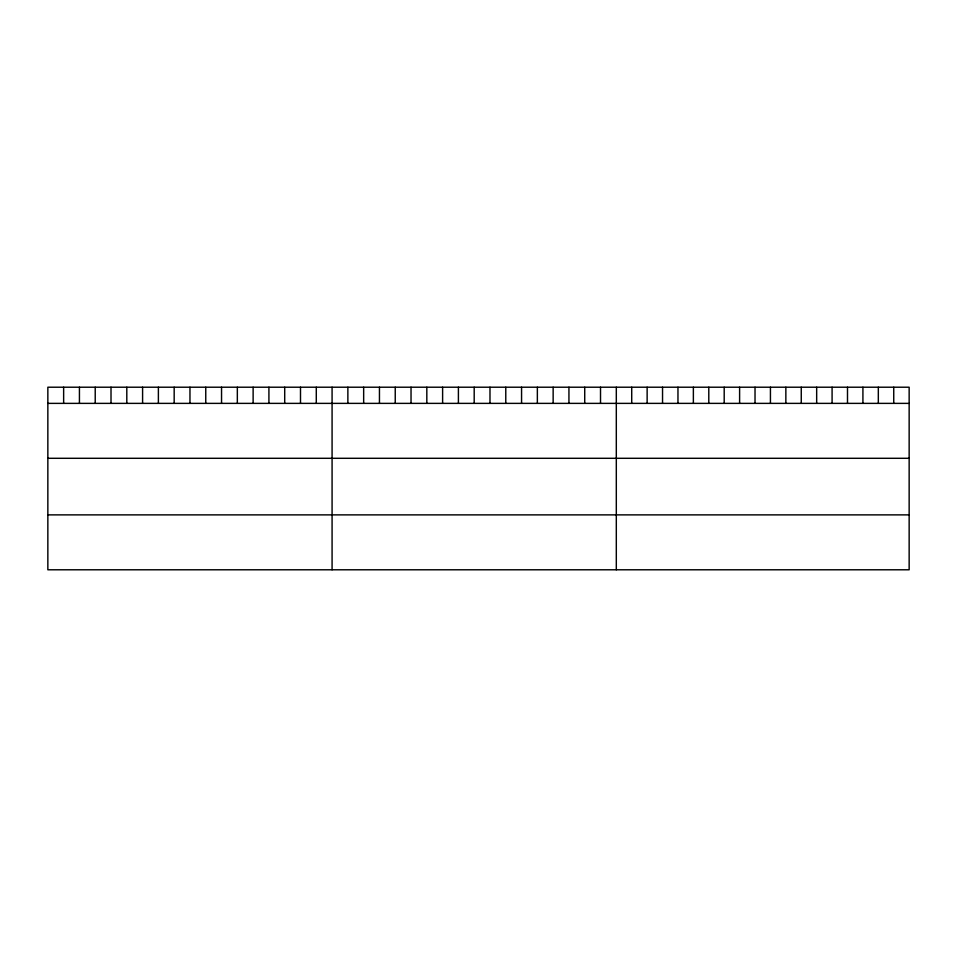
<?xml version="1.0" encoding="UTF-8"?>
<svg xmlns="http://www.w3.org/2000/svg" width="957" height="957" viewBox="0 0 957 957"><rect width="100%" height="100%" fill="white"/><g stroke="black" fill="none" stroke-linecap="round" stroke-linejoin="round"><path stroke-width="1.44" d="M909.15 403.375L909.15 569.786L47.85 569.786L47.85 387.214L909.15 387.214L909.15 403.375L47.85 403.375M47.85 458.295L909.15 458.295M47.85 514.878L909.15 514.878M893.742 387.214L893.742 403.375M878.323 387.214L878.323 403.375M862.915 387.214L862.915 403.375M847.495 387.214L847.495 403.375M832.088 387.214L832.088 403.375M816.668 387.214L816.668 403.375M801.26 387.214L801.26 403.375M785.853 387.214L785.853 403.375M770.433 387.214L770.433 403.375M755.025 387.214L755.025 403.375M739.605 387.214L739.605 403.375M724.198 387.214L724.198 403.375M708.79 387.214L708.79 403.375M693.37 387.214L693.37 403.375M677.963 387.214L677.963 403.375M662.543 387.214L662.543 403.375M647.135 387.214L647.135 403.375M631.716 387.214L631.716 403.375M616.308 387.214L616.308 569.786M600.518 387.214L600.518 403.375M584.727 387.214L584.727 403.375M568.937 387.214L568.937 403.375M553.146 387.214L553.146 403.375M537.356 387.214L537.356 403.375M521.565 387.214L521.565 403.375M505.775 387.214L505.775 403.375M489.984 387.214L489.984 403.375M474.193 387.214L474.193 403.375M458.403 387.214L458.403 403.375M442.613 387.214L442.613 403.375M426.822 387.214L426.822 403.375M411.032 387.214L411.032 403.375M395.241 387.214L395.241 403.375M379.45 387.214L379.45 403.375M363.66 387.214L363.66 403.375M347.87 387.214L347.87 403.375M332.079 387.214L332.079 569.786M316.288 387.214L316.288 403.375M300.498 387.214L300.498 403.375M284.707 387.214L284.707 403.375M268.917 387.214L268.917 403.375M253.126 387.214L253.126 403.375M237.336 387.214L237.336 403.375M221.546 387.214L221.546 403.375M205.755 387.214L205.755 403.375M189.965 387.214L189.965 403.375M174.174 387.214L174.174 403.375M158.383 387.214L158.383 403.375M142.593 387.214L142.593 403.375M126.803 387.214L126.803 403.375M111.012 387.214L111.012 403.375M95.221 387.214L95.221 403.375M79.431 387.214L79.431 403.375M63.641 387.214L63.641 403.375"/></g></svg>
